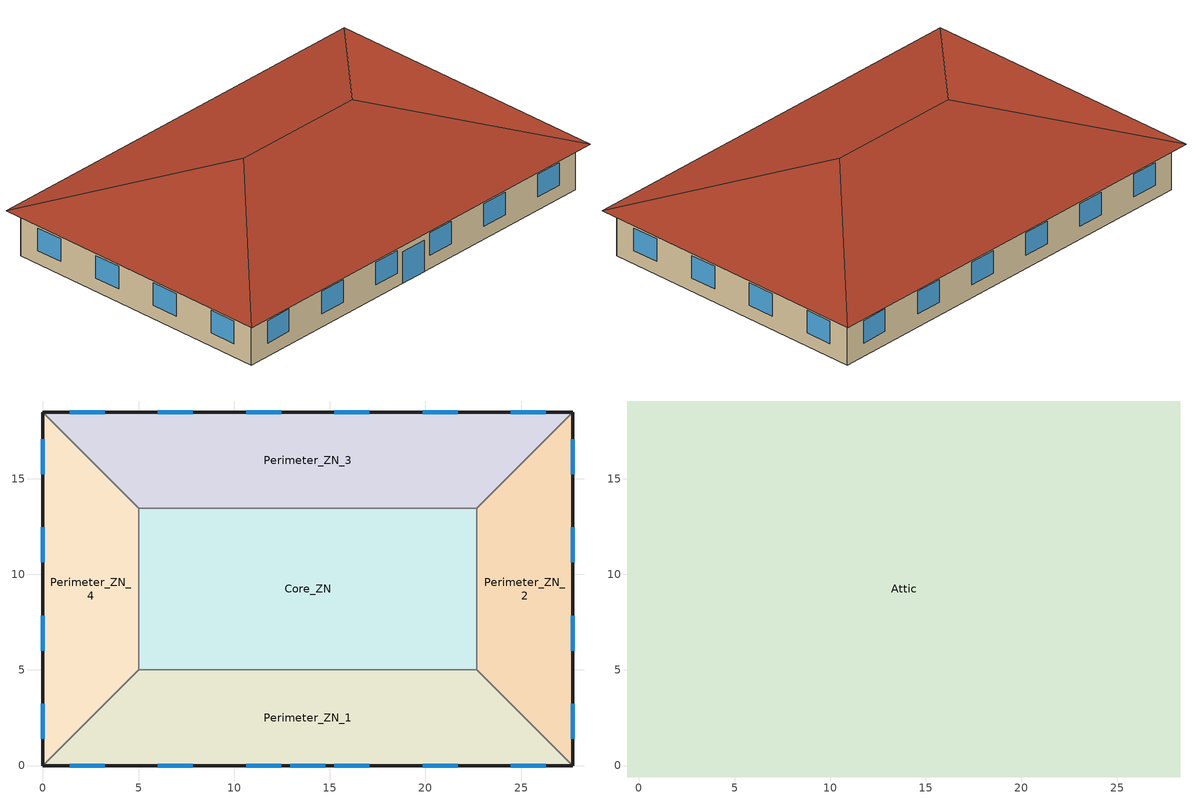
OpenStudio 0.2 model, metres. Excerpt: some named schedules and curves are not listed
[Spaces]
Core_ZN
 floor ground (ext-slab): 22.69,13.46 22.69,5 5,5 5,13.46 z0
 wall to Perimeter_ZN_2 (Air Wall): 22.69,5 22.69,13.46 z0:3.05
 wall to Perimeter_ZN_3 (Air Wall): 22.69,13.46 5,13.46 z0:3.05
 wall to Perimeter_ZN_1 (Air Wall): 5,5 22.69,5 z0:3.05
 wall to Perimeter_ZN_4 (Air Wall): 5,13.46 5,5 z0:3.05
Perimeter_ZN_1
 floor ground (ext-slab): 22.69,5 27.69,0 0,0 5,5 z0
 wall outside (ext-walls-mass-nonres): 0,0 27.69,0 z0:3.05
 wall to Perimeter_ZN_2 (Air Wall): 27.69,0 22.69,5 z0:3.05
 wall to Perimeter_ZN_4 (Air Wall): 5,5 0,0 z0:3.05
 window (window-90.1-2004-nonres-fixed): 1.39,0 3.22,0 / 6.01,0 7.84,0 / 10.62,0 12.45,0 / 15.24,0 17.07,0 / 19.85,0 21.68,0 / 24.47,0 26.3,0 z0.9:2.42; 12.93,0 14.76,0 z0:2.13
Perimeter_ZN_2
 floor ground (ext-slab): 27.69,18.46 27.69,0 22.69,5 22.69,13.46 z0
 wall outside (ext-walls-mass-nonres): 27.69,0 27.69,18.46 z0:3.05
 wall to Perimeter_ZN_3 (Air Wall): 27.69,18.46 22.69,13.46 z0:3.05
 window (window-90.1-2004-nonres-fixed): 27.69,1.39 27.69,3.22 / 27.69,6.01 27.69,7.84 / 27.69,10.62 27.69,12.45 / 27.69,15.24 27.69,17.07 z0.9:2.42
Perimeter_ZN_3
 floor ground (ext-slab): 27.69,18.46 22.69,13.46 5,13.46 0,18.46 z0
 wall outside (ext-walls-mass-nonres): 27.69,18.46 0,18.46 z0:3.05
 wall to Perimeter_ZN_4 (Air Wall): 0,18.46 5,13.46 z0:3.05
 window (window-90.1-2004-nonres-fixed): 26.3,18.46 24.47,18.46 / 21.68,18.46 19.85,18.46 / 17.07,18.46 15.24,18.46 / 12.45,18.46 10.62,18.46 / 7.84,18.46 6.01,18.46 / 3.22,18.46 1.39,18.46 z0.9:2.42
Perimeter_ZN_4
 floor ground (ext-slab): 0,18.46 5,13.46 5,5 0,0 z0
 wall outside (ext-walls-mass-nonres): 0,18.46 0,0 z0:3.05
 window (window-90.1-2004-nonres-fixed): 0,17.07 0,15.24 / 0,12.45 0,10.62 / 0,7.84 0,6.01 / 0,3.22 0,1.39 z0.9:2.42
Attic
 floor outside (attic-floor-nonres): 28.29,19.06 28.29,-0.6 27.69,0 27.69,18.46 z3.05; 28.29,19.06 27.69,18.46 0,18.46 -0.6,19.06 z3.05; 27.69,0 28.29,-0.6 -0.6,-0.6 0,0 z3.05; -0.6,19.06 0,18.46 0,0 -0.6,-0.6 z3.05
 floor to Core_ZN (attic-floor-nonres): 22.69,13.46 22.69,5 5,5 5,13.46 z3.05
 floor to Perimeter_ZN_2 (attic-floor-nonres): 27.69,18.46 27.69,0 22.69,5 22.69,13.46 z3.05
 floor to Perimeter_ZN_3 (attic-floor-nonres): 27.69,18.46 22.69,13.46 5,13.46 0,18.46 z3.05
 floor to Perimeter_ZN_1 (attic-floor-nonres): 22.69,5 27.69,0 0,0 5,5 z3.05
 floor to Perimeter_ZN_4 (attic-floor-nonres): 0,18.46 5,13.46 5,5 0,0 z3.05
 roof outside (attic-roof-nonres): 18.46,9.23,6.33 28.29,-0.6,3.05 28.29,19.06,3.05; 18.46,9.23,6.33 28.29,19.06,3.05 -0.6,19.06,3.05 9.23,9.23,6.33; 9.23,9.23,6.33 -0.6,-0.6,3.05 28.29,-0.6,3.05 18.46,9.23,6.33; 9.23,9.23,6.33 -0.6,19.06,3.05 -0.6,-0.6,3.05
[Site:Location]
USA CO-BOULDER: Latitude {deg}=BAD; Longitude {deg}=-105.25; Time Zone {hr}=-7; Elevation {m}=1634
[SizingPeriod:DesignDay] Barometric Pressure {Pa}=83175; Rain Indicator=0; Snow Indicator=0; Day of Month=21; Daylight Saving Time Indicator=0; Humidity Indicating Type=WetBulb
Name | Maximum Dry-Bulb Temperature {C} | Daily Temperature Range {deltaC} | Humidity Indicating Conditions at Maximum Dry-Bulb | Wind Speed {m/s} | Wind Direction {deg} | Sky Clearness | Month | Day Type
BOULDER Ann Htg 99.6% Condns DB | -18.6 | 0 | -18.6 | 2.9 | 140 | 0 | 12 | BAD
BOULDER Ann Clg .4% Condns WB=>MDB | BAD | 15.2 | 18.6 | 5 | 350 | 1 | 7 | SummerDesignDay
[Site:GroundTemperature:BuildingSurface]
19.195, 19.191, 19.215, 19.25, 19.367, 20.429, 21.511, 21.776, 20.44, 19.538, 19.333, 19.237
[Site:WaterMainsTemperature]
Calculation Method=CORRELATION; Annual Average Outdoor Air Temperature {C}=9.84; Maximum Difference In Monthly Average Outdoor Air Temperatures {deltaC}=24.7
[Building]
Benchmark Small Office New V1.2_4.0: North Axis {deg}=0; Terrain=City; Loads Convergence Tolerance Value=0.04; Temperature Convergence Tolerance Value {deltaC}=0.2; Solar Distribution=FullInteriorAndExterior; Maximum Number of Warmup Days=25
[Construction]
ext-walls-mass-nonres: 1IN Stucco, 8IN CONCRETE HW, Mass NonRes Wall Insulation, 1/2IN Gypsum
attic-floor-nonres: 1/2IN Gypsum, AtticFloor NonRes Insulation, 1/2IN Gypsum
attic-roof-nonres: Roof Membrane, Metal Decking
ext-slab: HW CONCRETE, CP02 CARPET PAD
Air Wall: Air Wall Material
window-90.1-2004-nonres-fixed: ASHRAE NonRes Fixed Assembly Window
[Material] Thermal Absorptance=0.9
Name | Roughness | Thickness {m} | Conductivity {W/m-K} | Density {kg/m3} | Specific Heat {J/kg-K} | Solar Absorptance | Visible Absorptance
Mass NonRes Wall Insulation | MediumRough | 0.0495495 | 0.049 | 265 | 836.8 | 0.7 | 0.7
AtticFloor NonRes Insulation | MediumRough | 0.236805 | 0.049 | 265 | 836.8 | 0.7 | 0.7
1/2IN Gypsum | Smooth | 0.0127 | 0.16 | 784.9 | 830 | 0.92 | 0.92
1IN Stucco | Smooth | 0.0253 | 0.6918 | 1858 | 837 | 0.92 | 0.92
8IN CONCRETE HW | Rough | 0.2032 | 1.311 | 2240 | 836.8 | 0.7 | 0.7
HW CONCRETE | Rough | 0.1016 | 1.311 | 2240 | 836.8 | 0.7 | 0.7
Roof Membrane | VeryRough | 0.0095 | 0.16 | 1121.29 | 1460 | 0.7 | 0.7
Metal Decking | MediumSmooth | 0.0015 | 45.006 | 7680 | 418.4 | 0.7 | 0.3
[Material:NoMass]
CP02 CARPET PAD: Roughness=VeryRough; Thermal Resistance {m2-K/W}=0.2165; Thermal Absorptance=0.9; Solar Absorptance=0.7; Visible Absorptance=0.8
[Material:AirWall]
Air Wall Material
[WindowMaterial:SimpleGlazingSystem]
ASHRAE NonRes Fixed Assembly Window: U-Factor {W/m2-K}=3.23646; Solar Heat Gain Coefficient=0.39
[Zone] Type=1; Multiplier=1; Ceiling Height {m}=-9999
Name | Volume {m3} | Part of Total Floor Area
Attic | 720.1877 | No
Core_ZN | 456.4551 | Yes
Perimeter_ZN_1; Perimeter_ZN_3 | 346.0225 | Yes
Perimeter_ZN_2; Perimeter_ZN_4 | 205.265 | Yes
[People] Number of People Schedule=BLDG_OCC_SCH; Number of People Calculation Method=Area/Person; Zone Floor Area per Person {m2/person}=18.58; Fraction Radiant=0.3; Sensible Heat Fraction=AUTOCALCULATE; Activity Level Schedule=ACTIVITY_SCH; Enable ASHRAE 55 Comfort Warnings=No; Mean Radiant Temperature Calculation Type=ZoneAveraged; Work Efficiency Schedule=WORK_EFF_SCH; Clothing Insulation Schedule=CLOTHING_SCH; Air Velocity Schedule=AIR_VELO_SCH; Thermal Comfort Model 1 Type=FANGER
Name | Zone or ZoneList
Core_ZN People | Core_ZN
Perimeter_ZN_1 People | Perimeter_ZN_1
Perimeter_ZN_2 People | Perimeter_ZN_2
Perimeter_ZN_3 People | Perimeter_ZN_3
Perimeter_ZN_4 People | Perimeter_ZN_4
[Lights] Schedule=BLDG_LIGHT_SCH; Design Level Calculation Method=Watts/Area; Watts per Zone Floor Area {W/m2}=10.76; Return Air Fraction=0; Fraction Radiant=0.7; Fraction Visible=0.2; Fraction Replaceable=1; Return Air Fraction Calculated from Plenum Temperature=No
Name | Zone or ZoneList
Core_ZN_Lights | Core_ZN
Perimeter_ZN_1_Lights | Perimeter_ZN_1
Perimeter_ZN_2_Lights | Perimeter_ZN_2
Perimeter_ZN_3_Lights | Perimeter_ZN_3
Perimeter_ZN_4_Lights | Perimeter_ZN_4
[ElectricEquipment] Schedule=BLDG_EQUIP_SCH; Design Level Calculation Method=Watts/Area; Watts per Zone Floor Area {W/m2}=8.07; Fraction Latent=0; Fraction Radiant=0.5; Fraction Lost=0
Name | Zone or ZoneList
Core_ZN_MiscPlug_Equip | Core_ZN
Perimeter_ZN_1_MiscPlug_Equip | Perimeter_ZN_1
Perimeter_ZN_2_MiscPlug_Equip | Perimeter_ZN_2
Perimeter_ZN_3_MiscPlug_Equip | Perimeter_ZN_3
Perimeter_ZN_4_MiscPlug_Equip | Perimeter_ZN_4
[Exterior:Lights]
Exterior Facade Lighting: Schedule=ALWAYS_ON; Design Level {W}=966; Control Option=AstronomicalClock
[ZoneInfiltration:DesignFlowRate] Constant Term Coefficient=1; Temperature Term Coefficient=0; Velocity Term Coefficient=0; Velocity Squared Term Coefficient=0
Name | Zone or ZoneList | Schedule | Design Flow Rate Calculation Method | Air Changes per Hour | Flow per Exterior Surface Area {m3/s-m2}
Attic_Infiltration | Attic | ALWAYS_ON | AirChanges/Hour | 1
Perimeter_ZN_1_Infiltration | Perimeter_ZN_1 | INFIL_QUARTER_ON_SCH | Flow/ExteriorArea |  | 0.00070668
Perimeter_ZN_2_Infiltration | Perimeter_ZN_2 | INFIL_QUARTER_ON_SCH | Flow/ExteriorArea |  | 0.0006644
Perimeter_ZN_3_Infiltration | Perimeter_ZN_3 | INFIL_QUARTER_ON_SCH | Flow/ExteriorArea |  | 0.00070668
Perimeter_ZN_4_Infiltration | Perimeter_ZN_4 | INFIL_QUARTER_ON_SCH | Flow/ExteriorArea |  | 0.0006644
[Fan:ConstantVolume] Availability Schedule=HVACOperationSchd; Fan Efficiency=0.53625; Pressure Rise {Pa}=622; Maximum Flow Rate {m3/s}=AUTOSIZE; Motor Efficiency=0.825; Motor In Airstream Fraction=1
PSZ-AC:1_Fan; PSZ-AC:2_Fan; PSZ-AC:3_Fan; PSZ-AC:4_Fan; PSZ-AC:5_Fan
[Coil:Heating:Gas] Availability Schedule=ALWAYS_ON; Gas Burner Efficiency=0.8; Nominal Capacity {W}=AUTOSIZE
PSZ-AC:1_HeatC; PSZ-AC:2_HeatC; PSZ-AC:3_HeatC; PSZ-AC:4_HeatC; PSZ-AC:5_HeatC
[Coil:Cooling:DX:SingleSpeed] Availability Schedule=ALWAYS_ON; Rated Total Cooling Capacity {W}=AUTOSIZE; Rated Sensible Heat Ratio=AUTOSIZE; Rated COP=4.03523; Rated Air Flow Rate {m3/s}=AUTOSIZE; Total Cooling Capacity Function of Temperature Curve=CoolCStandard10Ton_CapFT; Total Cooling Capacity Function of Flow Fraction Curve=CoolCStandard10Ton_CapFF; Energy Input Ratio Function of Temperature Curve=CoolCStandard10Ton_EIRFT; Energy Input Ratio Function of Flow Fraction Curve=CoolCStandard10Ton_EIRFFF; Part Load Fraction Correlation Curve=CoolCStandard10Ton_PLR
PSZ-AC:1_CoolC DXCoil; PSZ-AC:2_CoolC DXCoil; PSZ-AC:3_CoolC DXCoil; PSZ-AC:4_CoolC DXCoil; PSZ-AC:5_CoolC DXCoil
[Zone equipment]
Core_ZN Direct Air
Perimeter_ZN_1 Direct Air
Perimeter_ZN_2 Direct Air
Perimeter_ZN_3 Direct Air
Perimeter_ZN_4 Direct Air
[Sizing:Zone] Zone Cooling Design Supply Air Temperature {C}=14; Zone Heating Design Supply Air Temperature {C}=40; Zone Cooling Design Supply Air Humidity Ratio {kg-H2O/kg-air}=0.0085; Zone Heating Design Supply Air Humidity Ratio {kg-H2O/kg-air}=0.008; Outdoor Air Method=Flow/Person; Outdoor Air Flow per Person {m3/s}=0.01; Cooling Design Air Flow Method=DesignDay; Heating Design Air Flow Method=DesignDay
Core_ZN; Perimeter_ZN_1; Perimeter_ZN_2; Perimeter_ZN_3; Perimeter_ZN_4
[ZoneControl:Thermostat] Control Type Schedule=Dual Zone Control Type Sched
Name | Zone or ZoneList | Control 1
Core_ZN Thermostat | Core_ZN | Core_ZN DualSPSched
Perimeter_ZN_1 Thermostat | Perimeter_ZN_1 | Perimeter_ZN_1 DualSPSched
Perimeter_ZN_2 Thermostat | Perimeter_ZN_2 | Perimeter_ZN_2 DualSPSched
Perimeter_ZN_3 Thermostat | Perimeter_ZN_3 | Perimeter_ZN_3 DualSPSched
Perimeter_ZN_4 Thermostat | Perimeter_ZN_4 | Perimeter_ZN_4 DualSPSched
[SetpointManager:SingleZone:Reheat] Control Variable=Temperature; Minimum Supply Air Temperature {C}=10; Maximum Supply Air Temperature {C}=50
Name | Control Zone | Setpoint Node or NodeList
SupAirTemp MngrCore_ZN | Core_ZN | PSZ-AC:1 Supply Equipment Outlet Node
SupAirTemp MngrPerimeter_ZN_1 | Perimeter_ZN_1 | PSZ-AC:2 Supply Equipment Outlet Node
SupAirTemp MngrPerimeter_ZN_2 | Perimeter_ZN_2 | PSZ-AC:3 Supply Equipment Outlet Node
SupAirTemp MngrPerimeter_ZN_3 | Perimeter_ZN_3 | PSZ-AC:4 Supply Equipment Outlet Node
SupAirTemp MngrPerimeter_ZN_4 | Perimeter_ZN_4 | PSZ-AC:5 Supply Equipment Outlet Node
[Sizing:System] Type of Load to Size On=Sensible; Design Outdoor Air Flow Rate {m3/s}=AUTOSIZE; Minimum System Air Flow Ratio=1; Preheat Design Temperature {C}=7; Preheat Design Humidity Ratio {kg-H2O/kg-Air}=0.008; Precool Design Temperature {C}=12.8; Precool Design Humidity Ratio {kg-H2O/kg-Air}=0.008; Central Cooling Design Supply Air Temperature {C}=12.8; Central Heating Design Supply Air Temperature {C}=40; Sizing Option=NonCoincident; 100% Outdoor Air in Cooling=No; 100% Outdoor Air in Heating=No; Central Cooling Design Supply Air Humidity Ratio {kg-H2O/kg-Air}=0.0085; Central Heating Design Supply Air Humidity Ratio {kg-H2O/kg-Air}=0.008; Cooling Design Air Flow Method=DesignDay; Heating Design Air Flow Method=DesignDay
PSZ-AC:1; PSZ-AC:2; PSZ-AC:3; PSZ-AC:4; PSZ-AC:5
[Controller:OutdoorAir] Minimum Outdoor Air Flow Rate {m3/s}=AUTOSIZE; Maximum Outdoor Air Flow Rate {m3/s}=AUTOSIZE; Economizer Control Type=NoEconomizer; Economizer Control Action Type=ModulateFlow; Economizer Maximum Limit Dry-Bulb Temperature {C}=28; Economizer Maximum Limit Enthalpy {J/kg}=64000; Economizer Minimum Limit Dry-Bulb Temperature {C}=-100; Lockout Type=NoLockout; Minimum Limit Type=FixedMinimum; Minimum Outdoor Air Schedule=MinOA_Sched
PSZ-AC:1_OA_Controller; PSZ-AC:2_OA_Controller; PSZ-AC:3_OA_Controller; PSZ-AC:4_OA_Controller; PSZ-AC:5_OA_Controller
[AirLoopHVAC] Design Supply Air Flow Rate {m3/s}=AUTOSIZE
PSZ-AC:1; PSZ-AC:2; PSZ-AC:3; PSZ-AC:4; PSZ-AC:5
[AirLoopHVAC:UnitaryCoolOnly] Availability Schedule=ALWAYS_ON
Name | Cooling Coil
PSZ-AC:1_CoolC | PSZ-AC:1_CoolC DXCoil
PSZ-AC:2_CoolC | PSZ-AC:2_CoolC DXCoil
PSZ-AC:3_CoolC | PSZ-AC:3_CoolC DXCoil
PSZ-AC:4_CoolC | PSZ-AC:4_CoolC DXCoil
PSZ-AC:5_CoolC | PSZ-AC:5_CoolC DXCoil
[AirTerminal:SingleDuct:Uncontrolled] Availability Schedule=ALWAYS_ON; Maximum Air Flow Rate {m3/s}=AUTOSIZE
Core_ZN Direct Air; Perimeter_ZN_1 Direct Air; Perimeter_ZN_2 Direct Air; Perimeter_ZN_3 Direct Air; Perimeter_ZN_4 Direct Air
[AvailabilityManager:NightCycle] Applicability Schedule=ALWAYS_ON; Fan Schedule=HVACOperationSchd; Control Type=CycleOnAny; Thermostat Tolerance {deltaC}=1; Cycling Run Time {s}=1800
PSZ-AC:1 Availability Manager; PSZ-AC:2 Availability Manager; PSZ-AC:3 Availability Manager; PSZ-AC:4 Availability Manager; PSZ-AC:5 Availability Manager
[SetpointManager:MixedAir] Control Variable=Temperature
Name | Setpoint Node or NodeList
PSZ-AC:1_CoolC SAT Manager | PSZ-AC:1_CoolC-PSZ-AC:1_HeatCNode
PSZ-AC:1_HeatC MixedAir Manager | PSZ-AC:1_HeatC-PSZ-AC:1_FanNode
PSZ-AC:1_OAMixed Air Temp Manager | PSZ-AC:1_OA-PSZ-AC:1_CoolCNode
PSZ-AC:2_CoolC SAT Manager | PSZ-AC:2_CoolC-PSZ-AC:2_HeatCNode
PSZ-AC:2_HeatC MixedAir Manager | PSZ-AC:2_HeatC-PSZ-AC:2_FanNode
PSZ-AC:2_OAMixed Air Temp Manager | PSZ-AC:2_OA-PSZ-AC:2_CoolCNode
PSZ-AC:3_CoolC SAT Manager | PSZ-AC:3_CoolC-PSZ-AC:3_HeatCNode
PSZ-AC:3_HeatC MixedAir Manager | PSZ-AC:3_HeatC-PSZ-AC:3_FanNode
PSZ-AC:3_OAMixed Air Temp Manager | PSZ-AC:3_OA-PSZ-AC:3_CoolCNode
PSZ-AC:4_CoolC SAT Manager | PSZ-AC:4_CoolC-PSZ-AC:4_HeatCNode
PSZ-AC:4_HeatC MixedAir Manager | PSZ-AC:4_HeatC-PSZ-AC:4_FanNode
PSZ-AC:4_OAMixed Air Temp Manager | PSZ-AC:4_OA-PSZ-AC:4_CoolCNode
PSZ-AC:5_CoolC SAT Manager | PSZ-AC:5_CoolC-PSZ-AC:5_HeatCNode
PSZ-AC:5_HeatC MixedAir Manager | PSZ-AC:5_HeatC-PSZ-AC:5_FanNode
PSZ-AC:5_OAMixed Air Temp Manager | PSZ-AC:5_OA-PSZ-AC:5_CoolCNode
[WaterHeater:Mixed]
SWHSys1 Water Heater: Tank Volume {m3}=0.1514; Setpoint Temperature Schedule=SWHSys1 Water Heater Setpoint Temperature Schedule Name; Deadband Temperature Difference {deltaC}=2; Maximum Temperature Limit {C}=82.2222; Heater Control Type=Cycle; Heater Maximum Capacity {W}=845000; Heater Fuel Type=NATURALGAS; Heater Thermal Efficiency=0.8; Off Cycle Parasitic Fuel Consumption Rate {W}=20; Off Cycle Parasitic Fuel Type=NATURALGAS; Off Cycle Parasitic Heat Fraction to Tank=0.8; On Cycle Parasitic Fuel Type=NATURALGAS; Ambient Temperature Indicator=SCHEDULE; Ambient Temperature Schedule=SWHSys1 Water Heater Ambient Temperature Schedule Name; Off Cycle Loss Coefficient to Ambient Temperature {W/K}=6; On Cycle Loss Coefficient to Ambient Temperature {W/K}=6; Use Side Effectiveness=1; Source Side Effectiveness=1; Use Side Design Flow Rate {m3/s}=AUTOSIZE; Source Side Design Flow Rate {m3/s}=AUTOSIZE; Indirect Water Heating Recovery Time {hr}=1.5
[Pump:ConstantSpeed]
SWHSys1 Pump: Rated Flow Rate {m3/s}=AUTOSIZE; Rated Pump Head {Pa}=0.001; Rated Power Consumption {W}=AUTOSIZE; Motor Efficiency=1; Fraction of Motor Inefficiencies to Fluid Stream=0; Pump Control Type=Intermittent
[WaterUse:Equipment]
Core_ZN Water Equipment: Peak Flow Rate {m3/s}=3.15e-06; Flow Rate Fraction Schedule=BLDG_SWH_SCH; Target Temperature Schedule=Water Equipment Temp Sched; Hot Water Supply Temperature Schedule=Water Equipment Hot Supply Temp Sched; Zone=Core_ZN; Sensible Fraction Schedule=Water Equipment Sensible fract sched; Latent Fraction Schedule=Water Equipment Latent fract sched
[PlantEquipmentList]
SWHSys1 Equipment List: SWHSys1 Water Heater
[Sizing:Plant]
SWHSys1: Loop Type=Heating; Design Loop Exit Temperature {C}=60; Loop Design Temperature Difference {deltaC}=5
[SetpointManager:Scheduled]
SWHSys1 Loop Setpoint Manager: Control Variable=Temperature; Schedule=SWHSys1-Loop-Temp-Schedule; Setpoint Node or NodeList=SWHSys1 Supply Outlet Node
[PlantEquipmentOperationSchemes]
SWHSys1 Loop Operation Scheme List: Control Scheme 1=SWHSys1 Operation Scheme; Control Scheme 1 Schedule=ALWAYS_ON
[PlantEquipmentOperation:HeatingLoad]
SWHSys1 Operation Scheme: Load Range 1 Lower Limit {W}=0; Load Range 1 Upper Limit {W}=1000000000000000; Range 1 Equipment List=SWHSys1 Equipment List
[PlantLoop]
SWHSys1: Fluid Type=Water; Plant Equipment Operation Scheme=SWHSys1 Loop Operation Scheme List; Maximum Loop Temperature {C}=60; Minimum Loop Temperature {C}=10; Maximum Loop Flow Rate {m3/s}=AUTOSIZE; Minimum Loop Flow Rate {m3/s}=0; Plant Loop Volume {m3}=AUTOSIZE; Load Distribution Scheme=Optimal
[WaterUse:Connections]
Core_ZN Water Equipment: Water Use Equipment 1=Core_ZN Water Equipment
[UtilityCost:Tariff]
Name | Output Meter | Conversion Factor Choice | Demand Window Length | Monthly Charge or Variable | Group
PubServColorado_SG_SecondaryGeneral | Electricity:Facility | kWh | HalfHour | 15.3 | Comm Elect
PubServColorado_C_CommercialService | Electricity:Facility | kWh | HalfHour | 6.6 | Comm Elect
CO_EIAMonthlyRateGas | Gas:Facility | MCF |  | 0 | Comm Gas
[UtilityCost:Charge:Simple] Season=Annual
Name | Charge Variable | Tariff | Source Variable | Category Variable | Cost per Unit Value or Variable
 | AnnualEnergyCharge | PubServColorado_SG_SecondaryGeneral | totalEnergy | EnergyCharges | 0.0165
 | AnnualIncentiveCostCharge | PubServColorado_SG_SecondaryGeneral | totalEnergy | EnergyCharges | 0.0021
 | AnnualEnergyCostCharge | PubServColorado_SG_SecondaryGeneral | totalEnergy | EnergyCharges | 0.0083
 | AnnualEnergyCostCharge | PubServColorado_SG_SecondaryGeneral | totalDemand | EnergyCharges | 12.55
 | taxoffourPtNinePercent | PubServColorado_SG_SecondaryGeneral | SubTotal | Taxes | 0.049
 | AnnualEnergyCharge | PubServColorado_C_CommercialService | totalEnergy | EnergyCharges | 0.0602
 | AnnualIncentiveCharge | PubServColorado_C_CommercialService | totalEnergy | EnergyCharges | 0.0021
 | AnnualEnergyCostCharge | PubServColorado_C_CommercialService | totalEnergy | EnergyCharges | 0.0082
 | taxoffourPtNinePercent | PubServColorado_C_CommercialService | SubTotal | Taxes | 0.049
 | MonthlyRateGasCharge | CO_EIAMonthlyRateGas | totalEnergy | EnergyCharges | CO_MonthlyGasRates
 | TaxoffourPtNinePercent | CO_EIAMonthlyRateGas | SubTotal | Taxes | 0.049
[UtilityCost:Qualify] Variable=TotalDemand; Threshold Value or Variable=25; Season=Annual; Threshold Test=Count
Name | Tariff | Qualify Type | Number of Months
MinDemand25kw | PubServColorado_SG_SecondaryGeneral | Minimum | 12
MaxDemand25kw | PubServColorado_C_CommercialService | Maximum | 1
[UtilityCost:Variable]
CO_MonthlyGasRates: Tariff=CO_EIAMonthlyRateGas; Variable Type=Dimensionless; January Value=6.88; February Value=6.66; March Value=7.3; April Value=7.15; May Value=7.42; June Value=7.85; July Value=8.05; August Value=7.99; September Value=7.58; October Value=7.28; November Value=6.92
[Daylighting:Controls] Total Daylighting Reference Points=2; Z-Coordinate of First Reference Point {m}=0; Z-Coordinate of Second Reference Point {m}=0; Fraction of Zone Controlled by First Reference Point=1; Fraction of Zone Controlled by Second Reference Point=0; Illuminance Setpoint at First Reference Point {lux}=500; Illuminance Setpoint at Second Reference Point {lux}=500; Lighting Control Type=1; Glare Calculation Azimuth Angle of View Direction Clockwise from Zone y-Axis {deg}=0; Maximum Allowable Discomfort Glare Index=22; Minimum Input Power Fraction for Continuous Dimming Control=0.3; Minimum Light Output Fraction for Continuous Dimming Control=0.2; Number of Stepped Control Steps=1; Probability Lighting will be Reset When Needed in Manual Stepped Control=1
Name | X-Coordinate of First Reference Point {m} | Y-Coordinate of First Reference Point {m} | X-Coordinate of Second Reference Point {m} | Y-Coordinate of Second Reference Point {m}
Perimeter_ZN_1 | 14.689 | 2.205232 | 15.689 | 2.205232
Perimeter_ZN_2 | 25.4995 | 9.112906 | 26.4995 | 9.112906
Perimeter_ZN_3 | 14.9998 | 16.0551 | 15.9998 | 16.0551
Perimeter_ZN_4 | 2.945909 | 9.009291 | 3.945909 | 9.009291
[InteriorPartitionSurface:Detailed]
OS:InteriorPartitionSurface:Detailed {bf7e67f8-a0aa-45d4-829d-88cabb33657e}: InteriorFurnishings, OS:InteriorPartitionSurfaceGroup {1cf08183-411e-4d98-abb7-3caed4321b60}, Yes, autocalculate, -13.845, -3.6576, 1.25, -18.4176, -3.6576, 1.25, -18.4176, -3.6576, 0, -13.845, -3.6576, 0
OS:InteriorPartitionSurface:Detailed {3f965d2a-5a05-482e-b2d9-949bfce388db}: InteriorFurnishings, OS:InteriorPartitionSurfaceGroup {d1d307d0-15c1-4e6c-bb70-898e802ff618}, Yes, autocalculate, 20.094, 2.1336, 1.25, 21.3132, 2.1336, 1.25, 21.3132, 1.2524, 1.25, 20.094, 1.2524, 1.25
